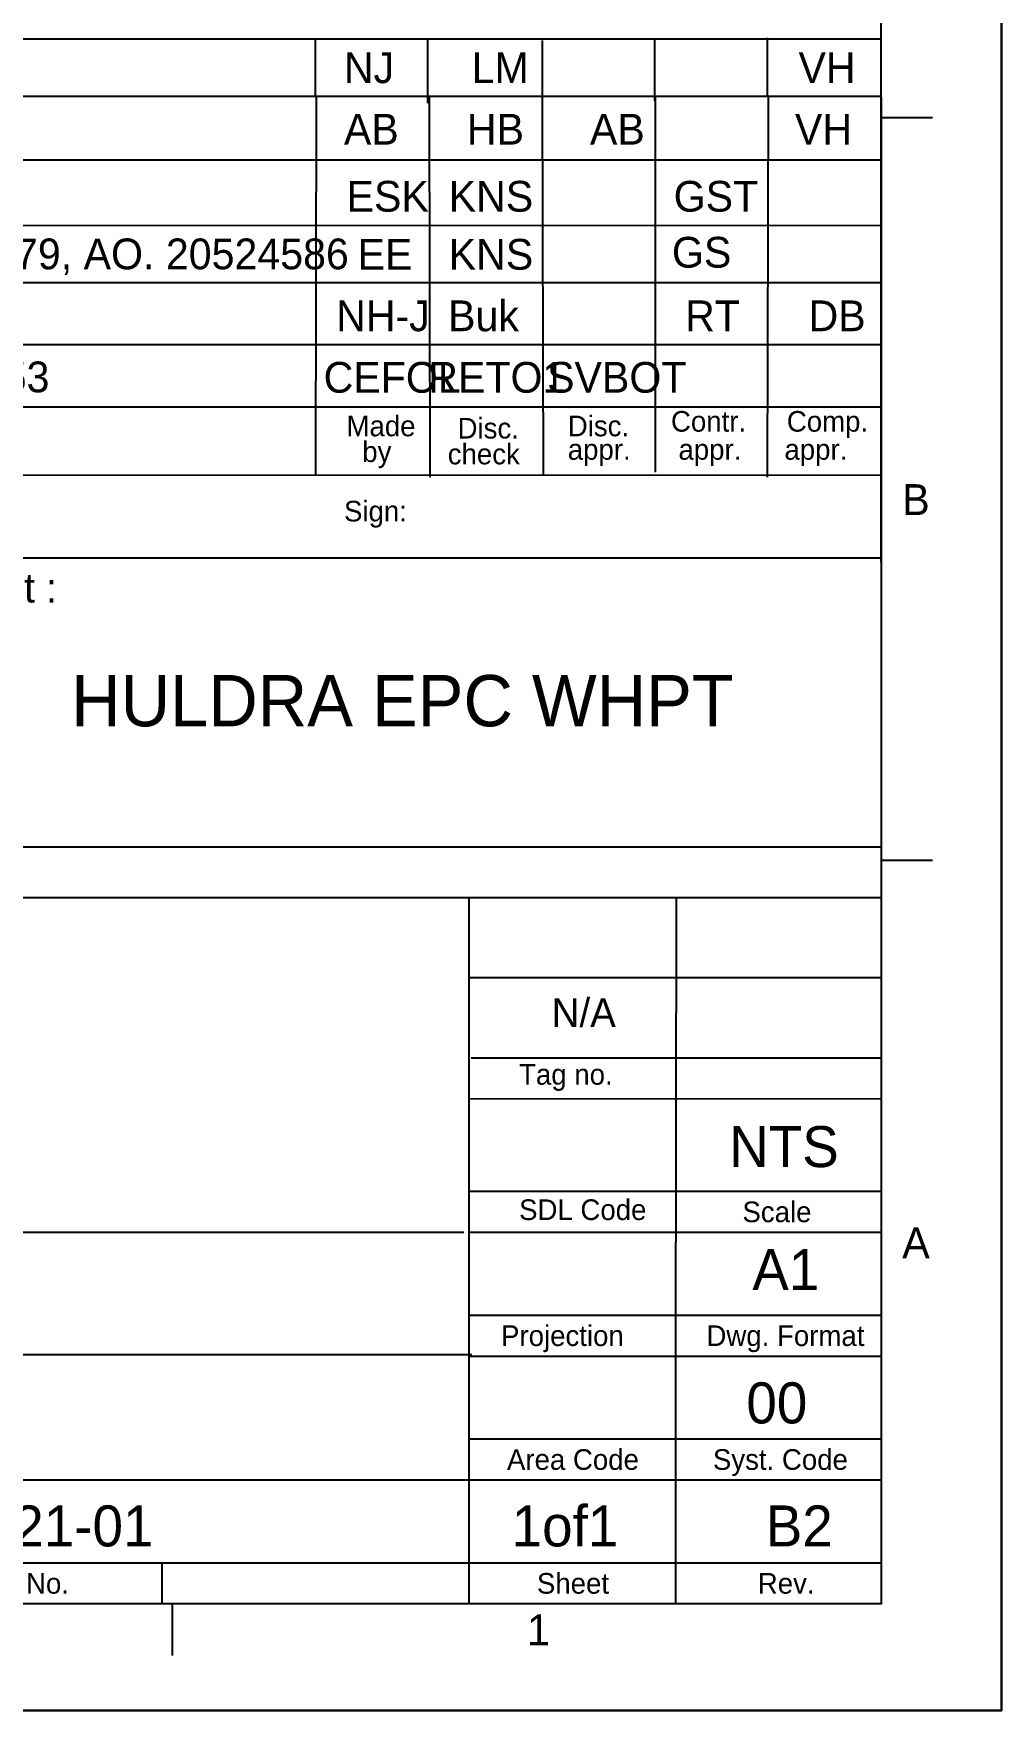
# Model space of a CAD drawing. Extents: x 0 to 841, y 0 to 594.
# Drawn here: x 746.6 to 841, y 0 to 163.6 of the extents above; entities that cross this region are included whole.
import ezdxf

# ---------------------------------------------------------------- set-up
doc = ezdxf.new("R2010")
doc.units = 0
for name, color, linetype in [('01-LIN-025-A', 7, 'Continuous'), ('02-LIN-025-B', 7, 'Continuous'), ('09-LIN-050-B', 7, 'Continuous'), ('12-LIN-100-A', 7, 'Continuous')]:
    doc.layers.add(name, color=color, linetype=linetype)

msp = doc.modelspace()

# ---------------------------------------------------------------- linework, layer by layer
at = {"layer": '01-LIN-025-A'}
for p, q in [((829.26, 112.01), (829.26, 582.23)), ((774.09, 157.48), (774.09, 162.99)), ((785.04, 156.77), (785.04, 162.99)), ((796.22, 156.85), (796.22, 162.91)), ((807.17, 157.01), (807.17, 162.99)), ((818.19, 157.48), (818.19, 163.15)), ((774.13, 157.37), (774.07, 120.49)), ((785.16, 157.37), (785.24, 120.31)), ((796.19, 157.37), (796.29, 120.46)), ((807.21, 157.37), (807.22, 120.79)), ((818.24, 157.37), (818.15, 120.29)), ((829.26, 157.37), (829.26, 83.35)), ((834.27, 155.36), (829.26, 155.36)), ((648.83, 151.27), (829.27, 151.27)), ((648.83, 144.95), (829.27, 144.85)), ((648.83, 139.29), (829.27, 139.29)), ((648.82, 133.23), (829.27, 133.23)), ((648.81, 127.17), (829.26, 127.17)), ((648.72, 112.42), (829.28, 112.42)), ((834.27, 82.92), (829.26, 82.92)), ((789.25, 63.66), (829.29, 63.66)), ((789.17, 50.65), (829.27, 50.65)), ((789.17, 38.57), (829.29, 38.57)), ((789.17, 26.49), (829.29, 26.49)), ((648.82, 14.41), (829.29, 14.41)), ((759.1, 14.41), (759.1, 10.38)), ((759.1, 14.41), (759.1, 10.38)), ((760.1, 10.38), (760.1, 5.35))]:
    msp.add_line(p, q, dxfattribs=at)
for points in [[(648.78, 84.12), (648.84, 163.07), (829.26, 163.07)], [(648.98, 157.48), (747.8, 157.48), (829.21, 157.48)], [(829.26, 120.49), (648.81, 120.47)], [(829.29, 79.27), (648.87, 79.27)], [(789.08, 22.48), (789.07, 79.26)], [(809.22, 34.54), (809.29, 79.25)], [(829.29, 71.46), (789.11, 71.46)], [(829.29, 59.65), (788.99, 59.63)], [(788.56, 46.63), (648.82, 46.63)], [(829.29, 46.63), (789.17, 46.63)], [(789.34, 34.7), (649, 34.7)], [(809.22, 34.54), (789.17, 34.54)], [(809.22, 22.46), (809.22, 34.54)], [(829.29, 34.54), (809.22, 34.54)], [(829.27, 22.46), (648.97, 22.46)], [(789.08, 10.39), (789.08, 22.47)], [(809.22, 10.38), (809.22, 22.46)]]:
    msp.add_lwpolyline(points, dxfattribs=at)
msp.add_lwpolyline([(648.81, 84.23), (829.27, 84.23), (829.27, 10.41), (648.81, 10.41)], close=True, dxfattribs=at)
at = {"layer": '09-LIN-050-B'}
msp.add_lwpolyline([(0, 0), (841, 0), (841, 594), (0, 594)], close=True, dxfattribs=at)
at = {"layer": '12-LIN-100-A'}
msp.add_lwpolyline([(0, 594), (841, 594), (841, 0), (0, 0)], close=True, dxfattribs=at)

# ---------------------------------------------------------------- texts
at = {"layer": '01-LIN-025-A'}
for s, height, p in [('NJ', 3, (776.85, 158.74)), ('LM', 3, (789.31, 158.74)), ('VH', 3, (821.2, 158.74)), ('AB', 3, (776.85, 152.74)), ('HB', 3, (788.85, 152.74)), ('AB', 3, (800.85, 152.74)), ('VH', 3, (820.85, 152.74)), ('GS', 3, (808.85, 140.74)), ('Made', 2.013, (777.1, 124.29)), ('Disc.', 2.013, (787.94, 124.07)), ('Disc.', 2.013, (798.69, 124.29)), ('Contr.', 2.013, (808.76, 124.74)), ('Comp.', 2.013, (820.06, 124.74)), ('by', 2.013, (778.64, 121.78)), ('check', 2.013, (786.98, 121.55)), ('appr.', 2.013, (798.69, 122)), ('appr.', 2.013, (809.49, 122)), ('appr.', 2.013, (819.83, 122)), ('B', 3.02, (831.31, 116.6)), ('Sign:', 2.013, (776.86, 115.98)), ('Project :', 2.867, (734.78, 108.07)), ('N/A', 2.813, (797.11, 66.66)), ('Tag no.', 2.013, (793.94, 61.04)), ('SDL Code', 2.013, (793.94, 47.84)), ('Scale', 2.013, (815.73, 47.63)), ('A', 3.02, (831.31, 44.11)), ('Projection', 2.013, (792.18, 35.55)), ('Dwg. Format', 2.0135, (812.22, 35.55)), ('Area Code', 2.013, (792.76, 23.47)), ('Syst. Code', 2.013, (812.85, 23.47)), ('B2', 4, (818, 16)), ('Seq. No.', 2.013, (739.55, 11.39)), ('Sheet', 2.013, (795.68, 11.39)), ('Rev.', 2.013, (817.23, 11.39)), ('1', 3.02, (794.71, 6.35))]:
    msp.add_text(s, height=height, dxfattribs=at).set_placement(p)
at = {"layer": '02-LIN-025-B'}
for s, height, p in [('ESK', 3, (777.11, 146.2)), ('KNS', 3, (787.07, 146.2)), ('GST', 3, (809.02, 146.2)), ('AS-BUILT OFFSHORE M5. 40371879, AO. 20524586', 3, (681, 140.58)), ('EE', 3, (778.18, 140.54)), ('KNS', 3, (787.07, 140.54)), ('NH-J', 3, (776.09, 134.54)), ('Buk', 3, (787.01, 134.54)), ('RT', 3, (810.14, 134.54)), ('DB', 3, (822.18, 134.54)), ('AS BUILT NW.969718 WO.21970453', 3, (681, 128.58)), ('CEFOL', 3, (774.87, 128.54)), ('RETO1', 3, (785.08, 128.54)), ('SVBOT', 3, (796.67, 128.54)), ('HULDRA EPC WHPT', 5, (750.24, 96)), ('NTS', 4, (814.43, 53)), ('A1', 4, (816.69, 41)), ('00', 4, (816.11, 28)), ('00-J-*E-021-01', 4, (722, 16)), ('1of1', 4, (793.21, 16))]:
    msp.add_text(s, height=height, dxfattribs=at).set_placement(p)

doc.saveas('drawing.dxf')
